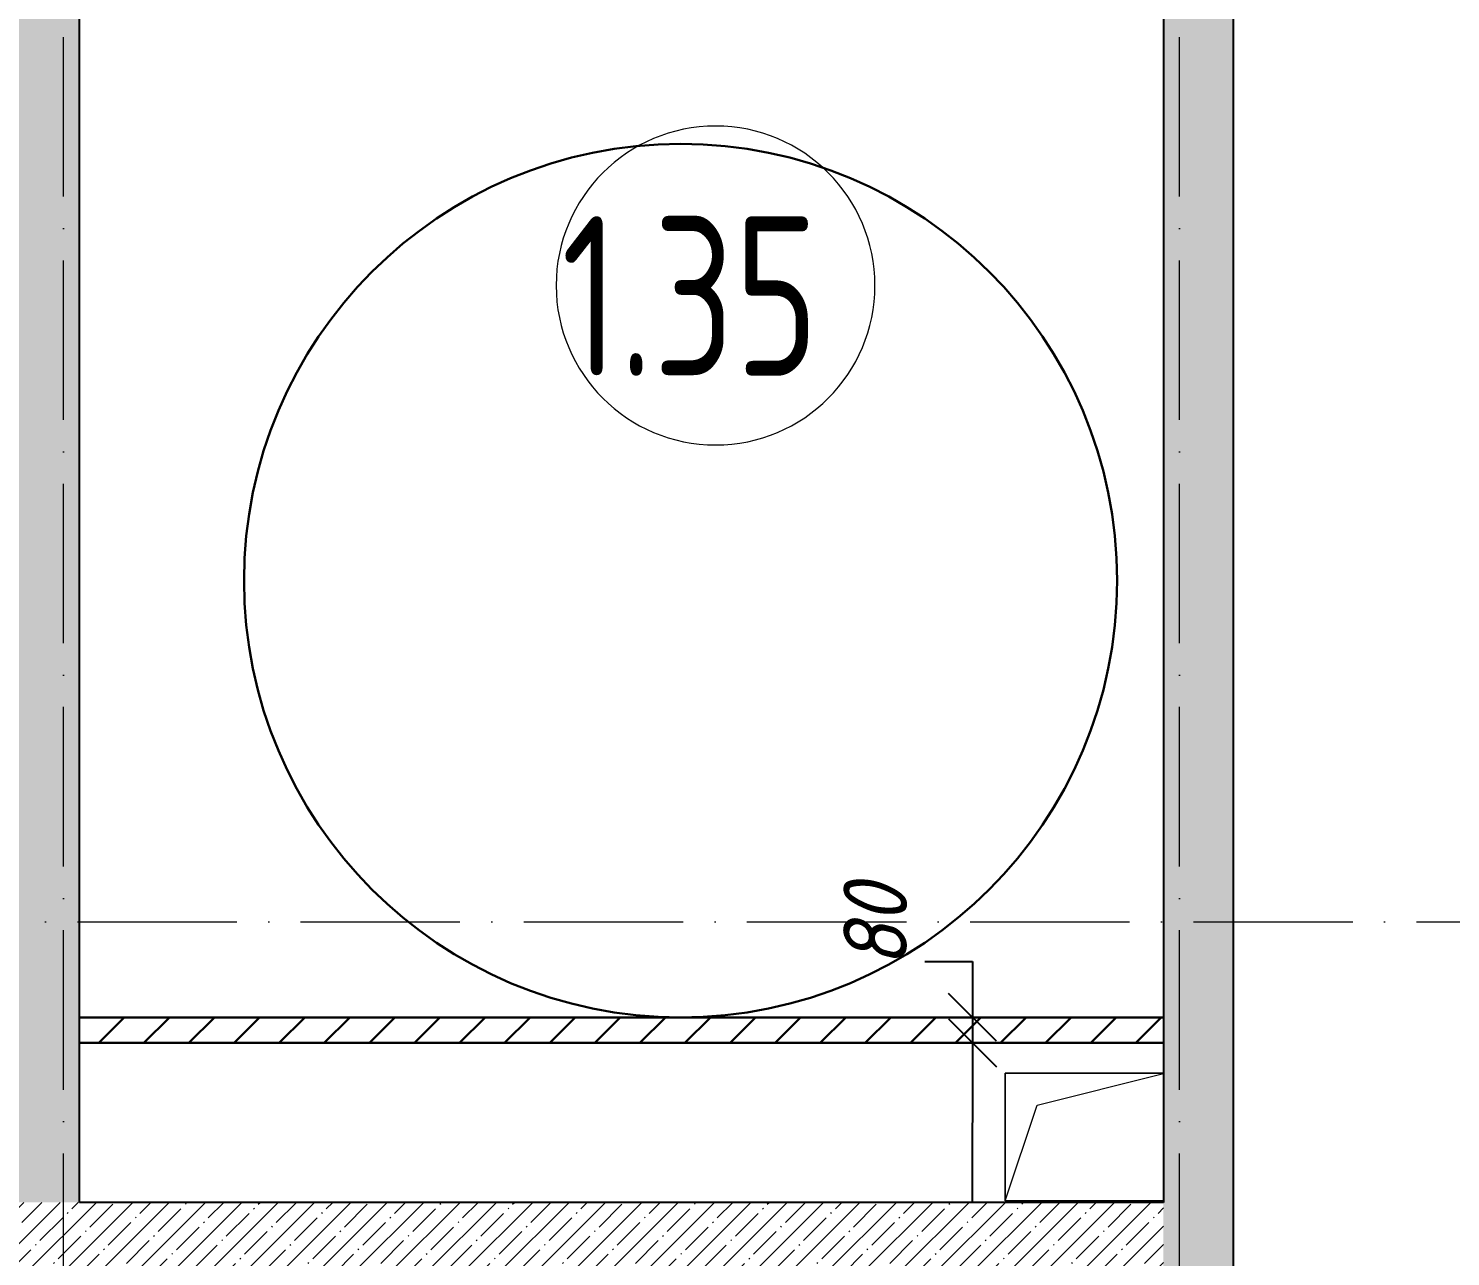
# Model space of a CAD drawing. Header units: millimetres. Extents: x 12986 to 523328, y -9759 to 30092.
# Drawn here: x 151247 to 155708, y 17100 to 20951 of the extents above; entities that cross this region are included whole.
import ezdxf

# ---------------------------------------------------------------- set-up
doc = ezdxf.new("R2010")
doc.units = ezdxf.units.MM
doc.linetypes.add('50_200_ШТРИХ_1Т_ш5_п1_п1_', pattern=[700, 500, -100, 0, -100])
doc.layers.add('0)Допникки кружки', color=7, linetype='Continuous', plot=False)
for name, color, linetype, lineweight in [('1) ПГП Зеленый', 3, 'Continuous', 30), ('3) РАсчет Зел', 3, 'Continuous', 30), ('A-ANNO-DIMS', 7, 'Continuous', 9), ('A-AREA-IDEN', 7, 'Continuous', 9), ('A-FLOR', 7, 'Continuous', 9), ('A-GENM', 7, 'Continuous', 9), ('A-WALL-1', 7, 'Continuous', 25), ('A-WALL-PATT-1', 7, 'Continuous', 5), ('Оси-2', 7, '50_200_ШТРИХ_1Т_ш5_п1_п1_', 9)]:
    doc.layers.add(name, color=color, linetype=linetype, lineweight=lineweight)
doc.styles.add('ISOCPEUR_I_3', font='isocpeui.ttf', dxfattribs={"width": 0.9, "height": 200})
doc.styles.add('СПДС', font='ГОСТ тип А.ttf', dxfattribs={"width": 0.9})
doc.dimstyles.new('ISO-2_0_0_9К_СРЕДНИЙ_6', dxfattribs={"dimscale": 304.8, "dimtxt": 199.196235, "dimasz": 0.492126, "dimexe": 0.393701, "dimexo": 0, "dimgap": 0, "dimtad": 1, "dimdec": 0, "dimzin": 0, "dimdsep": 46, "dimtxsty": 'ISOCPEUR_I_3', "dimblk1": 'OBLIQUE', "dimblk2": 'OBLIQUE', "dimsah": 1, "dimcen": 0.09, "dimdle": 0.393701, "dimazin": 0, "dimtfac": 1, "dimtdec": 4, "dimtix": 1, "dimtmove": 1, "dimatfit": 3, "dimfxl": 1, "dimtvp": 1, "dimtolj": 1, "dimtzin": 0, "dimarcsym": 2})
doc.dimstyles.get("Standard").update_dxf_attribs({"dimtxt": 0.18, "dimasz": 0.18, "dimexe": 0.18, "dimexo": 0.0625, "dimgap": 0.09, "dimtad": 0, "dimtih": 1, "dimtoh": 1, "dimdec": 4, "dimzin": 0, "dimdsep": 46, "dimtxsty": 'Standard', "dimcen": 0.09, "dimadec": 0, "dimazin": 0, "dimtfac": 1, "dimtdec": 4, "dimtofl": 0, "dimtmove": 0, "dimatfit": 3, "dimfxl": 1, "dimtolj": 1, "dimtzin": 0, "dimarcsym": 0})
pattern_1 = [(45, (61996.89, 0), (-57.024626, 57.024626), []), (45, (62053.92, 0), (-57.024626, 57.024626), [100.806, -20.161, 3.353, -16.808])]

# ---------------------------------------------------------------- blocks, each defined once
blk = doc.blocks.new('AR_Отверстие прямоугольное _в плите_ - AR_Отверстие прямоугольное _в плите_-24492180-АР1_Кладочный план 1 этажа')
at = {"layer": 'A-GENM'}
for p, q in [((246, 200), (-250, 200)), ((-250, 200), (-250, -200)), ((-150, 100), (246, 199)), ((-250, -200), (-150, 100)), ((-250, -200), (246, -200))]:
    blk.add_line(p, q, dxfattribs=at)
blk = doc.blocks.new('_Oblique')
at = {"color": 0, "linetype": 'ByBlock', "lineweight": -2}
blk.add_line((-0.5, -0.5), (0.5, 0.5), dxfattribs=at)
blk = doc.blocks.new('DIMBLOCK651-АР1_Кладочный план 1 этажа')
at = {"layer": 'A-ANNO-DIMS', "color": 0, "lineweight": -2, "transparency": 16777216}
for p, q in [((154058.1, 18025.1), (154208.1, 18025.1)), ((154208.1, 18025.1), (154208.1, 17850)), ((154208.1, 17970), (154208.1, 17650)), ((154314.2, 17850), (154088.1, 17850)), ((154314.2, 17770), (154088.1, 17770))]:
    blk.add_line(p, q, dxfattribs=at)
at = {"layer": 'Defpoints', "color": 0, "transparency": 16777216}
for p in [(154314.2, 17850), (154208.1, 17770), (154314.2, 17770)]:
    blk.add_point(p, dxfattribs=at)
at = {"layer": 'A-ANNO-DIMS', "color": 0, "lineweight": -2, "transparency": 16777216, "xscale": 150, "yscale": 150, "zscale": 150}
for p, rotation in [((154208.1, 17850), 90), ((154208.1, 17770), 270)]:
    blk.add_blockref('_Oblique', p, dxfattribs=dict(at, rotation=rotation))
at = {"layer": 'A-ANNO-DIMS', "color": 0, "transparency": 16777216, "insert": (153802.9, 18006.7), "char_height": 200, "width": 303.391, "attachment_point": 1, "rotation": 90, "line_spacing_factor": 1.149209, "style": 'ISOCPEUR_I_3'}
blk.add_mtext('\\A1;80', dxfattribs=at)
blk = doc.blocks.new('DIMBLOCK652-АР1_Кладочный план 1 этажа')
at = {"layer": 'A-ANNO-DIMS', "color": 0, "lineweight": -2, "transparency": 16777216}
for p, q in [((154314.1, 17770), (154207.9, 17770)), ((154208.1, 17769.8), (154208.1, 17520.2)), ((154208.1, 17270.2), (154208.1, 17519.8)), ((154314.1, 17270), (154207.9, 17270))]:
    blk.add_line(p, q, dxfattribs=at)
at = {"layer": 'A-ANNO-DIMS', "color": 0, "transparency": 16777216}
for points in [[(154208.1, 17769.8), (154208.2, 17769.8), (154208.1, 17770)], [(154208.1, 17270.2), (154208.2, 17270.2), (154208.1, 17270)]]:
    blk.add_solid(points, dxfattribs=at)
at = {"layer": 'Defpoints', "color": 0, "transparency": 16777216}
for p in [(154314.2, 17770), (154208.1, 17270), (154314.2, 17270)]:
    blk.add_point(p, dxfattribs=at)
at = {"layer": 'A-ANNO-DIMS', "color": 0, "transparency": 16777216, "insert": (154208.1, 17520), "char_height": 0.18, "width": 455.087, "attachment_point": 5}
blk.add_mtext('\\A1;500.0000', dxfattribs=at)
blk = doc.blocks.new('Марка_Помещения - Номер-25198446-Объем проектирования 1 этажа')
at = {"layer": 'A-AREA-IDEN'}
for start, end in [(360, 180), (180, 360)]:
    blk.add_arc((0, 0), 2.5, start, end, dxfattribs=at)

msp = doc.modelspace()

# ---------------------------------------------------------------- hatches: boundary and pattern name
at = {"layer": '1) ПГП Зеленый'}
h = msp.add_hatch(dxfattribs=at)
h.set_pattern_fill('FP_15', color=256, style=0, pattern_type=2)
h.set_pattern_definition([(45, (61996.89, 0), (-70.71068, 70.71068), [])])
h.paths.add_polyline_path([(151406.89328, 17770.00001), (154806.89328, 17770.00001), (154806.89328, 17850.00001), (151406.89328, 17850.00001)], flags=0)
at = {"layer": 'A-WALL-PATT-1'}
h = msp.add_hatch(dxfattribs=at)
h.set_pattern_fill('FP_1', color=256, style=0, pattern_type=2)
h.set_pattern_definition(pattern_1)
h.paths.add_polyline_path([(151156.89328, 17270.00001), (151406.89328, 17270.00001), (151406.89328, 27099.99988), (151156.89328, 27099.99988), (151156.89328, 18334.35948)], flags=0)
h = msp.add_hatch(dxfattribs=at)
h.set_pattern_fill('FP_1', color=256, style=0, pattern_type=2)
h.set_pattern_definition(pattern_1)
h.paths.add_polyline_path([(155026.89328, 13620.00001), (155026.89328, 21150.00001), (154806.89328, 21150.00001), (154806.89328, 13620.00001)], flags=0)
h = msp.add_hatch(dxfattribs=at)
h.set_pattern_fill('FP_1', color=256, style=0, pattern_type=2)
h.set_pattern_definition(pattern_1)
h.paths.add_polyline_path([(152922.82109, 17050.00001), (154806.89328, 17050.00001), (154806.89328, 17270.00001), (148376.89328, 17270.00001), (148376.89328, 17050.00001), (152906.89292, 17050.00001)], flags=0)

# ---------------------------------------------------------------- linework, layer by layer
at = {"layer": '0)Допникки кружки', "color": 6, "lineweight": 30}
msp.add_circle((153292.38563, 19219.38563), 1369.38563, dxfattribs=at)
at = {"layer": '1) ПГП Зеленый'}
msp.add_line((154806.89328, 17850.00001), (151406.89328, 17850.00001), dxfattribs=at)
at = {"layer": '3) РАсчет Зел'}
msp.add_line((151406.89328, 17770.00001), (154806.89328, 17770.00001), dxfattribs=at)
at = {"layer": 'A-FLOR'}
for p, q in [((154310.89328, 17675.00001), (154806.89328, 17675.00001)), ((154310.89328, 17275.00001), (154310.89328, 17675.00001)), ((154806.89328, 17275.00001), (154310.89328, 17275.00001))]:
    msp.add_line(p, q, dxfattribs=at)
at = {"layer": 'A-WALL-1'}
for p, q in [((151406.89328, 17270.00001), (151406.89328, 26849.99988)), ((154806.89328, 23350.0001), (154806.89328, 17270.00001)), ((155026.89328, 13400.00001), (155026.89328, 21150.00001)), ((154806.89328, 17270.00001), (151406.89328, 17270.00001))]:
    msp.add_line(p, q, dxfattribs=at)
at = {"layer": 'Оси-2'}
for p, q in [((151356.89325, -4080), (151356.89325, 28636.94316)), ((154856.89325, -4080), (154856.89325, 28636.94316)), ((57586.89328, 18150.00007), (187948.52131, 18150.00007))]:
    msp.add_line(p, q, dxfattribs=at)

# ---------------------------------------------------------------- block references
at = {"layer": 'A-AREA-IDEN', "xscale": 199.9999999999999, "yscale": 199.9999999999999, "zscale": 199.9999999999999}
msp.add_blockref('Марка_Помещения - Номер-25198446-Объем проектирования 1 этажа', (153402.04381, 20144.8118), dxfattribs=at)
at = {"layer": 'A-GENM'}
msp.add_blockref('AR_Отверстие прямоугольное _в плите_ - AR_Отверстие прямоугольное _в плите_-24492180-АР1_Кладочный план 1 этажа', (154560.89328, 17475.00001), dxfattribs=at)

# ---------------------------------------------------------------- texts
at = {"layer": 'A-AREA-IDEN', "insert": (152918.27752, 20361.93041), "char_height": 500, "width": 1212.1515, "attachment_point": 1, "style": 'СПДС'}
msp.add_mtext('1.35', dxfattribs=at)

# ---------------------------------------------------------------- dimensions: what is measured, and where the dimension line sits
at = {"layer": 'A-ANNO-DIMS'}
dim = msp.add_linear_dim(base=(154208.12897, 17770.00001), p1=(154314.19498, 17850.00001), p2=(154314.19498, 17770.00001), angle=90, dimstyle='ISO-2_0_0_9К_СРЕДНИЙ_6', override={"dimpost": '<>', "dimfxl": 80}, dxfattribs=at)
dim.commit()
dim.dimension.update_dxf_attribs({"geometry": 'DIMBLOCK651-АР1_Кладочный план 1 этажа', "text_midpoint": (154080.17115, 18025.07209), "dimtype": 160, "text_rotation": 90})
dim = msp.add_linear_dim(base=(154208.12897, 17270.00001), p1=(154314.19498, 17770.00001), p2=(154314.19498, 17270.00001), angle=90, dimstyle='Standard', dxfattribs=at)
dim.commit()
dim.dimension.update_dxf_attribs({"geometry": 'DIMBLOCK652-АР1_Кладочный план 1 этажа', "text_midpoint": (154208.12897, 17520.00001)})

doc.saveas('drawing.dxf')
